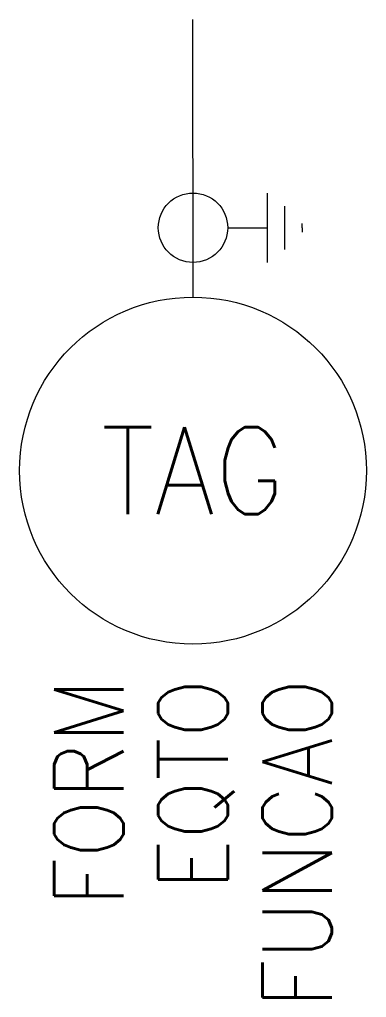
# Model space of a CAD drawing. Header units: millimetres. Extents: x -5 to 5, y -32.7 to -4.6.
import ezdxf
from ezdxf.enums import TextEntityAlignment as Align

# ---------------------------------------------------------------- set-up
doc = ezdxf.new("R2010")
doc.units = ezdxf.units.MM
doc.header["$MEASUREMENT"] = 0
doc.layers.get('0').update_dxf_attribs({"linetype": 'CONTINUOUS'})
doc.styles.add('ROMANS', font='romans')

msp = doc.modelspace()

# ---------------------------------------------------------------- linework, layer by layer
at = {"color": 7, "linetype": 'Continuous'}
for p, q in [((0.008, -12.57), (0.006, -4.572)), ((2.152, -11.57), (2.152, -9.57)), ((2.652, -11.195), (2.652, -9.945)), ((1.006, -10.57), (2.152, -10.57)), ((3.152, -10.57), (3.152, -10.445)), ((3.152, -10.57), (3.152, -10.695))]:
    msp.add_line(p, q, dxfattribs=at)
msp.add_circle((0.006, -10.57), 1, dxfattribs=at)
at = {"color": 7}
msp.add_circle((0.006, -17.57), 5, dxfattribs=at)

# ---------------------------------------------------------------- texts
at = {"color": 3, "linetype": 'Continuous', "style": 'ROMANS', "width": 0.9}
msp.add_attdef('TAG', text='', height=2.5, dxfattribs=at).set_placement((0.006, -17.57), align=Align.MIDDLE_CENTER)
for tag, p in [('FORM', (-2.994, -23.57)), ('EQTO', (0.006, -23.57))]:
    msp.add_attdef(tag, text='', height=2, rotation=90, dxfattribs=at).set_placement(p, align=Align.MIDDLE_RIGHT)
msp.add_attdef('FUNCAO', text='', height=2, rotation=90, dxfattribs=at).set_placement((2.006, -23.57), align=Align.TOP_RIGHT)

doc.saveas('drawing.dxf')
